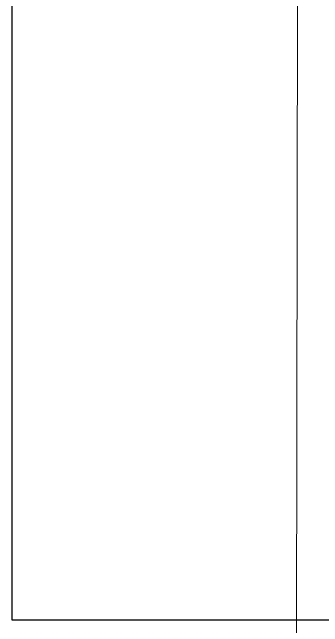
# Model space of a CAD drawing. Header units: inches. Extents: x 2 to 182, y -26 to 193.
# Drawn here: x 1.95 to 11.4, y 18.81 to 37.51 of the extents above; entities that cross this region are included whole.
import ezdxf

# ---------------------------------------------------------------- set-up
doc = ezdxf.new("R2010")
doc.units = ezdxf.units.IN
doc.header["$MEASUREMENT"] = 0
doc.layers.add('L COTAS', color=1, linetype='Continuous', lineweight=9)
doc.styles.add('2mm para 1.100', font='ARIAL.TTF')
doc.dimstyles.new('cotas 1.100', dxfattribs={"dimscale": 2, "dimtxt": 0.2, "dimasz": 0.1, "dimexe": 0.1, "dimexo": 0.05, "dimgap": 0.05, "dimtad": 0, "dimzin": 0, "dimdsep": 46, "dimtxsty": '2mm para 1.100', "dimblk": 'OBLIQUE', "dimcen": 0.09, "dimclrd": 256, "dimclre": 256, "dimclrt": 256, "dimaunit": 1, "dimadec": 3, "dimazin": 0, "dimtfac": 1, "dimtofl": 0, "dimtmove": 2, "dimatfit": 3, "dimfxl": 0, "dimtolj": 1, "dimtzin": 0, "dimlwd": -1, "dimlwe": -1, "dimarcsym": 0})

# ---------------------------------------------------------------- blocks, each defined once
blk = doc.blocks.new('_Oblique')
at = {"color": 0, "linetype": 'ByBlock', "lineweight": -2}
blk.add_line((-0.5, -0.5), (0.5, 0.5), dxfattribs=at)
blk = doc.blocks.new('*D575')
at = {"layer": 'Defpoints', "color": 0}
for p in [(10.786, 133.315), (11.616, 133.314), (11.416, 8.495)]:
    blk.add_point(p, dxfattribs=at)
at = {"layer": 'L COTAS'}
for p, q in [((11.516, 133.314), (10.586, 133.316)), ((10.786, 133.315), (10.688, 71.815)), ((10.586, 8.496), (10.685, 69.996)), ((11.316, 8.495), (10.386, 8.496))]:
    blk.add_line(p, q, dxfattribs=at)
at = {"layer": 'L COTAS', "xscale": 0.2, "yscale": 0.2, "zscale": 0.2}
for p, rotation in [((10.786, 133.315), 89.90828215739022), ((10.586, 8.496), 269.9082821573902)]:
    blk.add_blockref('_Oblique', p, dxfattribs=dict(at, rotation=rotation))
at = {"layer": 'L COTAS', "insert": (10.686, 70.906), "char_height": 0.4, "attachment_point": 5, "rotation": 89.9083, "style": '2mm para 1.100'}
blk.add_mtext('\\A1;124.82', dxfattribs=at)

msp = doc.modelspace()

# ---------------------------------------------------------------- linework, layer by layer
msp.add_lwpolyline([(1.948, 44.995), (79.459, 44.995), (79.459, 19.002), (1.948, 19.002)], close=True)

# ---------------------------------------------------------------- dimensions: what is measured, and where the dimension line sits
at = {"layer": 'L COTAS'}
dim = msp.add_aligned_dim(p1=(11.416, 8.495), p2=(11.616, 133.314), distance=0.83, dimstyle='cotas 1.100', override={"dimfxl": 0.1, "dimarcsym": 1}, dxfattribs=at)
dim.commit()
dim.dimension.update_dxf_attribs({"geometry": '*D575', "text_midpoint": (10.686, 70.906)})

doc.saveas('drawing.dxf')
